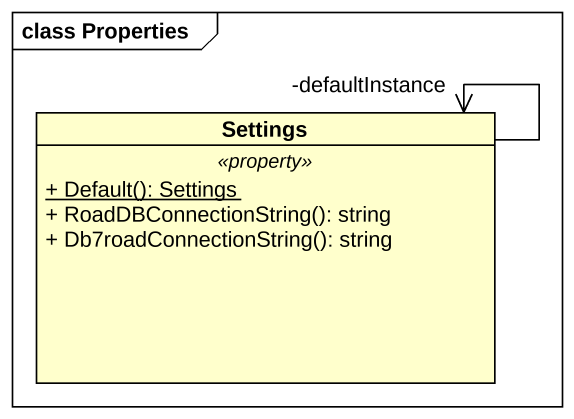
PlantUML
@startuml
mainframe class Properties
hide circle
hide empty members
skinparam classAttributeIconSize 0
class Settings {
  .. <<property>> ..
  {static} + Default(): Settings
  + RoadDBConnectionString(): string
  + Db7roadConnectionString(): string
}
Settings --> "-defaultInstance" Settings
@enduml
